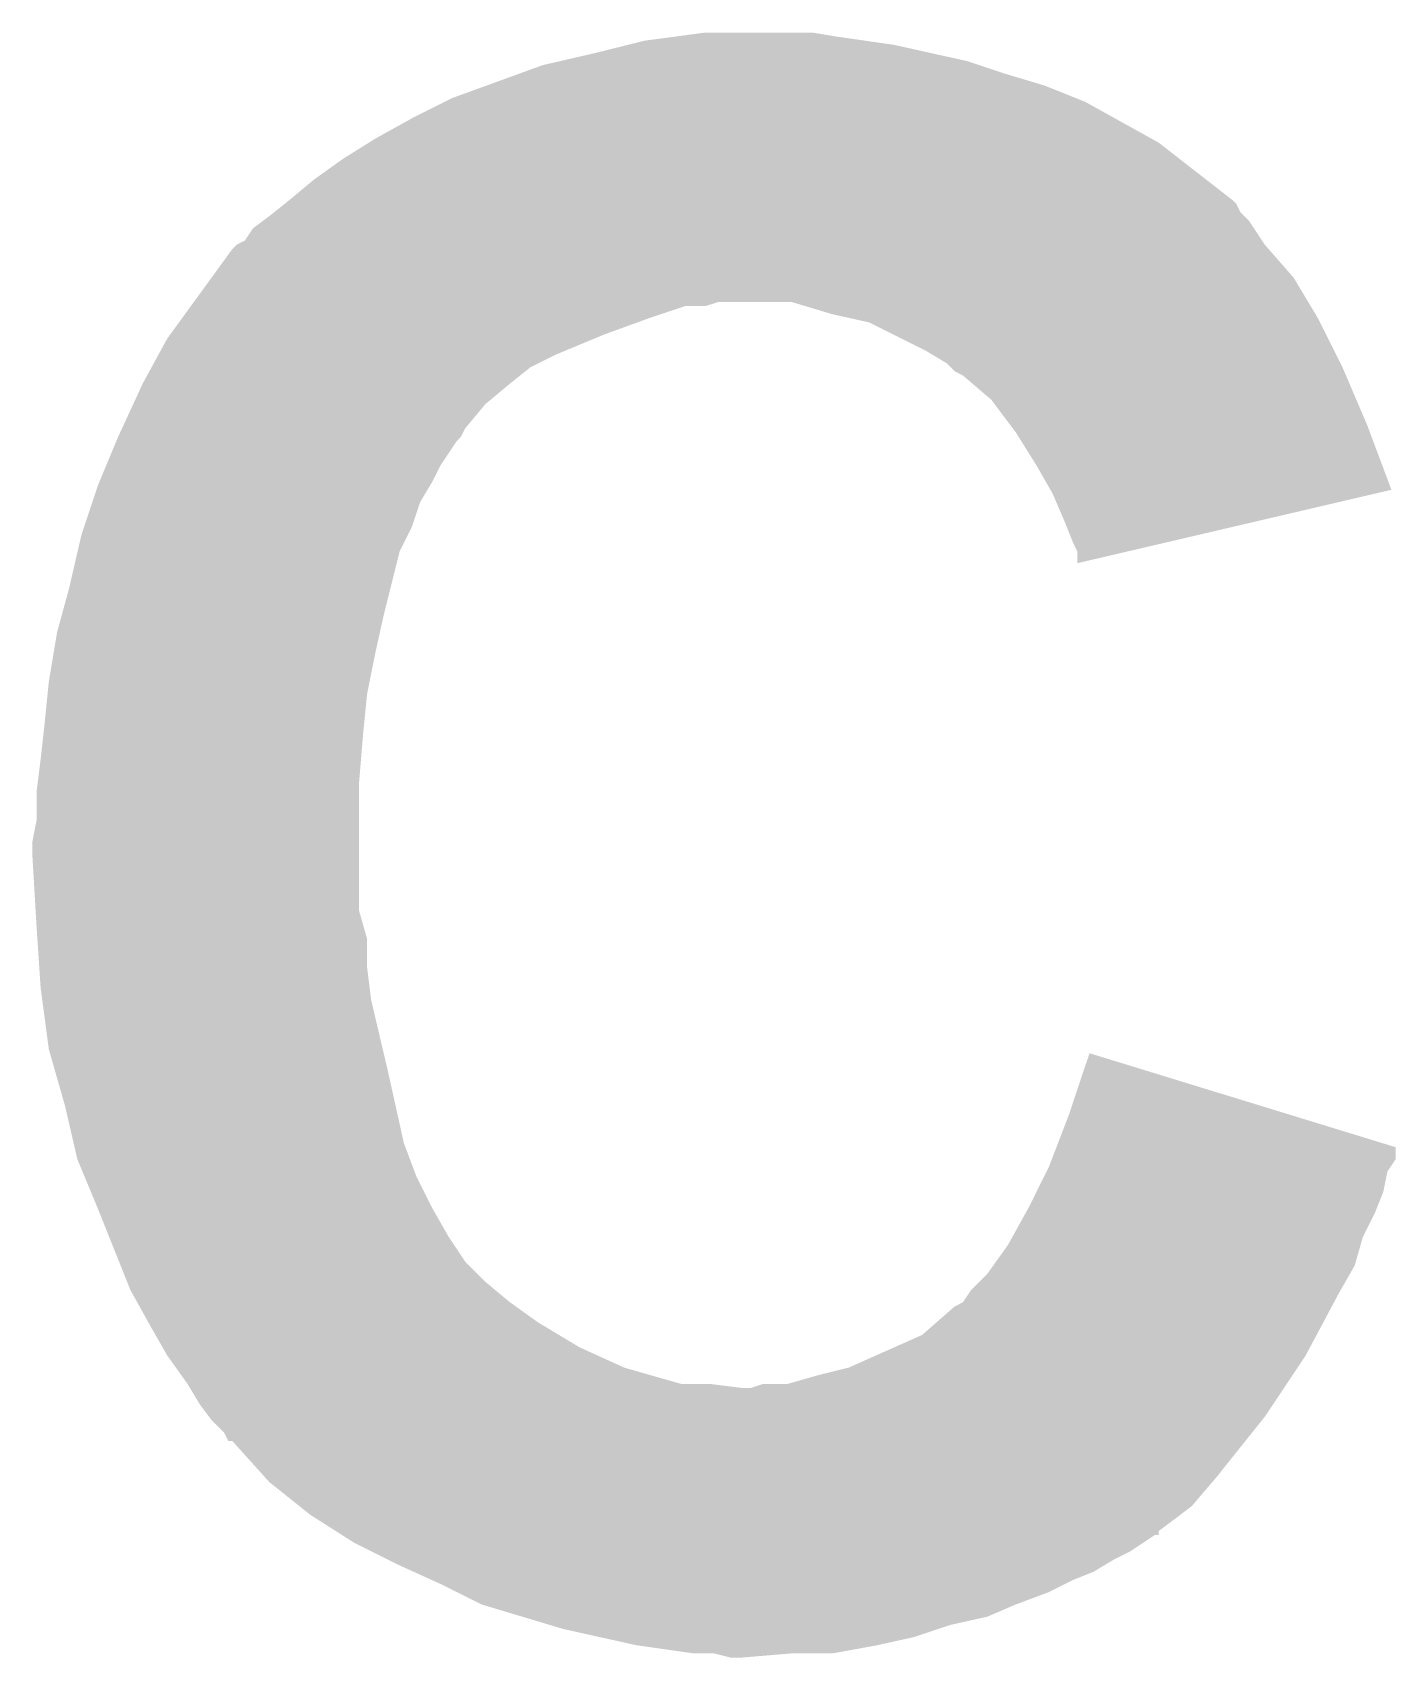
# Model space of a CAD drawing. Extents: x -1.3 to 24.2, y -3.9 to 53.4.
# Drawn here: x 7.823 to 8.672, y 12.682 to 13.693 of the extents above; entities that cross this region are included whole.
import ezdxf

# ---------------------------------------------------------------- set-up
doc = ezdxf.new("R2010")
doc.units = 0
doc.layers.add('LIGHT_RANGER_14CLICK_V101_GTO', color=9, linetype='CONTINUOUS')

msp = doc.modelspace()

# ---------------------------------------------------------------- linework, layer by layer
at = {"layer": 'LIGHT_RANGER_14CLICK_V101_GTO'}
for points in [[(8.19404, 13.68552), (8.204202, 13.68806), (8.359138, 13.68552), (8.34136, 13.68806)], [(8.204202, 13.68806), (8.223252, 13.6906), (8.34136, 13.68806), (8.32358, 13.6906)], [(8.223252, 13.6906), (8.242302, 13.69314), (8.32358, 13.6906), (8.308338, 13.69314)], [(8.151698, 13.675358), (8.17372, 13.68044), (8.40486, 13.675358), (8.381996, 13.68044)], [(8.17372, 13.68044), (8.19404, 13.68552), (8.381996, 13.68044), (8.359138, 13.68552)], [(8.105782, 13.660122), (8.126732, 13.66774), (8.45312, 13.660122), (8.42772, 13.66774)], [(8.126732, 13.66774), (8.140702, 13.67282), (8.42772, 13.66774), (8.412476, 13.67282)], [(8.140702, 13.67282), (8.151698, 13.675358), (8.412476, 13.67282), (8.40486, 13.675358)], [(8.084822, 13.6525), (8.105782, 13.660122), (8.472174, 13.6525), (8.45312, 13.660122)], [(8.05942, 13.6398), (8.07974, 13.64996), (8.496808, 13.6398), (8.478522, 13.64996)], [(8.07974, 13.64996), (8.084822, 13.6525), (8.478522, 13.64996), (8.472174, 13.6525)], [(8.03656, 13.627098), (8.05942, 13.6398), (8.51967, 13.627098), (8.496808, 13.6398)], [(8.01624, 13.6144), (8.032498, 13.62456), (8.5373, 13.6144), (8.524236, 13.62456)], [(8.032498, 13.62456), (8.03656, 13.627098), (8.524236, 13.62456), (8.51967, 13.627098)], [(7.99846, 13.6017), (8.01624, 13.6144), (8.55363, 13.6017), (8.5373, 13.6144)], [(7.98322, 13.589), (7.99846, 13.6017), (8.569958, 13.589), (8.55363, 13.6017)], [(7.98004, 13.586456), (7.983216, 13.588998), (8.572502, 13.586456), (8.56996, 13.588998)], [(7.983216, 13.588998), (7.98322, 13.589), (8.56996, 13.588998), (8.569958, 13.589)], [(7.967132, 13.5763), (7.97052, 13.57884), (8.58012, 13.5763), (8.577582, 13.57884)], [(7.97052, 13.57884), (7.973696, 13.581382), (8.577582, 13.57884), (8.575042, 13.581382)], [(7.973696, 13.581382), (7.98004, 13.586456), (8.575042, 13.581382), (8.572502, 13.586456)], [(7.955278, 13.563604), (7.960362, 13.571222), (8.588584, 13.563604), (8.583506, 13.571222)], [(7.960362, 13.571222), (7.967132, 13.5763), (8.583506, 13.571222), (8.58012, 13.5763)], [(7.934728, 13.540738), (7.947662, 13.55852), (8.608062, 13.540738), (8.592502, 13.55852)], [(7.947662, 13.55852), (7.9502, 13.561058), (8.592502, 13.55852), (8.59028, 13.561058)], [(7.9502, 13.561058), (7.950204, 13.561062), (8.59028, 13.561058), (8.590278, 13.561062)], [(7.950204, 13.561062), (7.955278, 13.563604), (8.590278, 13.561062), (8.588584, 13.563604)], [(7.923644, 13.5255), (7.934728, 13.540738), (8.617206, 13.5255), (8.608062, 13.540738)], [(7.916254, 13.51534), (7.921796, 13.522958), (8.20674, 13.51534), (8.229598, 13.522958)], [(7.921796, 13.52296), (7.923642, 13.525498), (8.242296, 13.52296), (8.249918, 13.525498)], [(7.921796, 13.522958), (7.921796, 13.52296), (8.229598, 13.522958), (8.242296, 13.52296)], [(7.923642, 13.525498), (7.923644, 13.5255), (8.249918, 13.525498), (8.295638, 13.5255)], [(8.321042, 13.51788), (8.295638, 13.5255), (8.621778, 13.51788), (8.617206, 13.5255)], [(8.332476, 13.51534), (8.321042, 13.51788), (8.6233, 13.51534), (8.621778, 13.51788)], [(7.908864, 13.50518), (7.916254, 13.51534), (8.178802, 13.50518), (8.20674, 13.51534)], [(8.343898, 13.512802), (8.332476, 13.51534), (8.62457, 13.512802), (8.6233, 13.51534)], [(8.37946, 13.49502), (8.343898, 13.512802), (8.63346, 13.49502), (8.62457, 13.512802)], [(7.901476, 13.49248), (7.90702, 13.502642), (8.14832, 13.49248), (8.17271, 13.502642)], [(7.90702, 13.502642), (7.908864, 13.50518), (8.17271, 13.502642), (8.178802, 13.50518)], [(7.89732, 13.48486), (7.901476, 13.49248), (8.133082, 13.48486), (8.14832, 13.49248)], [(8.392158, 13.487402), (8.37946, 13.49502), (8.63727, 13.487402), (8.63346, 13.49502)], [(8.394704, 13.48486), (8.392158, 13.487402), (8.63854, 13.48486), (8.63727, 13.487402)], [(7.89178, 13.4747), (7.89732, 13.48486), (8.12038, 13.4747), (8.133082, 13.48486)], [(8.397242, 13.482322), (8.394704, 13.48486), (8.639628, 13.482322), (8.63854, 13.48486)], [(8.402316, 13.479782), (8.397242, 13.482322), (8.640718, 13.479782), (8.639628, 13.482322)], [(8.4201, 13.464542), (8.402316, 13.479782), (8.647248, 13.464542), (8.640718, 13.479782)], [(7.885916, 13.461998), (7.89178, 13.4747), (8.105138, 13.461998), (8.12038, 13.4747)], [(7.878882, 13.446756), (7.885916, 13.461998), (8.092438, 13.446756), (8.105138, 13.461998)], [(8.43153, 13.4493), (8.4201, 13.464542), (8.65378, 13.4493), (8.647248, 13.464542)], [(7.87654, 13.441682), (7.878882, 13.446756), (8.089898, 13.441682), (8.092438, 13.446756)], [(8.43534, 13.444218), (8.43153, 13.4493), (8.655684, 13.444218), (8.65378, 13.4493)], [(7.86913, 13.423898), (7.87548, 13.43914), (8.0772, 13.423898), (8.08736, 13.43914)], [(7.87548, 13.43914), (7.87654, 13.44168), (8.08736, 13.43914), (8.089896, 13.44168)], [(7.87654, 13.44168), (7.87654, 13.441682), (8.089896, 13.44168), (8.089898, 13.441682)], [(8.44804, 13.4239), (8.43534, 13.444218), (8.663288, 13.4239), (8.655684, 13.444218)], [(7.864898, 13.413742), (7.86913, 13.423898), (8.07212, 13.413742), (8.0772, 13.423898)], [(8.456754, 13.408654), (8.44804, 13.4239), (8.668994, 13.408654), (8.663288, 13.4239)], [(7.860454, 13.401042), (7.86384, 13.411198), (8.0645, 13.401042), (8.070592, 13.411198)], [(7.86384, 13.411198), (7.864898, 13.413742), (8.070592, 13.411198), (8.07212, 13.413742)], [(8.4582, 13.406122), (8.456754, 13.408654), (8.658154, 13.406122), (8.668994, 13.408654)], [(8.46582, 13.38834), (8.4582, 13.406122), (8.582038, 13.38834), (8.658154, 13.406122)], [(7.855374, 13.3858), (7.860454, 13.401042), (8.05942, 13.3858), (8.0645, 13.401042)], [(7.85368, 13.380718), (7.855374, 13.3858), (8.056878, 13.380718), (8.05942, 13.3858)], [(8.4709, 13.37564), (8.46582, 13.38834), (8.527674, 13.37564), (8.582038, 13.38834)], [(7.851334, 13.370558), (7.85368, 13.380718), (8.051798, 13.370558), (8.056878, 13.380718)], [(8.473438, 13.370564), (8.4709, 13.37564), (8.505946, 13.370564), (8.527674, 13.37564)], [(7.84606, 13.3477), (7.851334, 13.370558), (8.046084, 13.3477), (8.051798, 13.370558)], [(8.47344, 13.36297), (8.473438, 13.370564), (8.47344, 13.36297), (8.505946, 13.370564)], [(7.84121, 13.32992), (7.84606, 13.3477), (8.04164, 13.32992), (8.046084, 13.3477)], [(7.83844, 13.319762), (7.84121, 13.32992), (8.039382, 13.319762), (8.04164, 13.32992)], [(7.836322, 13.30706), (7.83844, 13.319762), (8.03656, 13.30706), (8.039382, 13.319762)], [(7.83336, 13.28928), (7.836322, 13.30706), (8.033002, 13.28928), (8.03656, 13.30706)], [(7.832598, 13.281662), (7.83336, 13.28928), (8.03148, 13.281662), (8.033002, 13.28928)], [(7.83082, 13.26388), (7.832598, 13.281662), (8.0297, 13.26388), (8.03148, 13.281662)], [(7.829972, 13.25626), (7.83082, 13.26388), (8.02894, 13.25626), (8.0297, 13.26388)], [(7.82828, 13.24102), (7.829972, 13.25626), (8.027668, 13.24102), (8.02894, 13.25626)], [(7.826374, 13.225782), (7.82828, 13.24102), (8.0264, 13.225782), (8.027668, 13.24102)], [(7.82574, 13.2207), (7.826374, 13.225782), (8.0264, 13.2207), (8.0264, 13.225782)], [(7.82574, 13.202922), (7.82574, 13.2207), (8.0264, 13.202922), (8.0264, 13.2207)], [(7.8232, 13.190222), (7.82574, 13.202922), (8.0264, 13.190222), (8.0264, 13.202922)], [(7.8232, 13.180058), (7.8232, 13.190222), (8.0264, 13.180058), (8.0264, 13.190222)], [(7.825144, 13.147036), (7.8232, 13.180058), (8.0264, 13.147036), (8.0264, 13.180058)], [(7.82574, 13.13688), (7.825144, 13.147036), (8.029304, 13.13688), (8.0264, 13.147036)], [(7.82625, 13.129258), (7.82574, 13.13688), (8.03148, 13.129258), (8.029304, 13.13688)], [(7.827434, 13.11148), (7.82625, 13.129258), (8.03148, 13.11148), (8.03148, 13.129258)], [(7.82828, 13.09878), (7.827434, 13.11148), (8.033068, 13.09878), (8.03148, 13.11148)], [(7.829298, 13.09116), (7.82828, 13.09878), (8.03402, 13.09116), (8.033068, 13.09878)], [(7.83336, 13.060682), (7.829298, 13.09116), (8.041192, 13.060682), (8.03402, 13.09116)], [(7.83699, 13.04798), (7.83336, 13.060682), (8.04418, 13.04798), (8.041192, 13.060682)], [(8.46836, 13.020038), (8.481082, 13.058136), (8.605272, 13.020038), (8.481082, 13.058136)], [(7.84352, 13.02512), (7.83699, 13.04798), (8.049262, 13.02512), (8.04418, 13.04798)], [(7.848798, 13.002258), (7.84352, 13.02512), (8.054342, 13.002258), (8.049262, 13.02512)], [(8.460536, 12.999702), (8.46836, 13.020038), (8.67156, 12.999702), (8.605272, 13.020038)], [(7.85114, 12.992102), (7.848798, 13.002258), (8.05815, 12.992102), (8.054342, 13.002258)], [(7.855374, 12.98194), (7.85114, 12.992102), (8.06196, 12.98194), (8.05815, 12.992102)], [(8.45566, 12.98702), (8.45761, 12.992094), (8.668172, 12.98702), (8.671556, 12.992094)], [(8.45761, 12.992094), (8.460536, 12.999702), (8.671556, 12.992094), (8.67156, 12.999702)], [(7.86384, 12.961622), (7.855374, 12.98194), (8.07212, 12.961622), (8.06196, 12.98194)], [(8.448038, 12.971778), (8.45439, 12.98448), (8.663938, 12.971778), (8.666478, 12.98448)], [(8.45439, 12.98448), (8.45566, 12.98702), (8.666478, 12.98448), (8.668172, 12.98702)], [(8.44296, 12.96162), (8.448038, 12.971778), (8.659874, 12.96162), (8.663938, 12.971778)], [(7.86384, 12.96162), (7.86384, 12.961622), (8.072122, 12.96162), (8.07212, 12.961622)], [(7.870952, 12.94384), (7.86384, 12.96162), (8.08228, 12.94384), (8.072122, 12.96162)], [(8.441548, 12.95908), (8.44296, 12.96162), (8.65886, 12.95908), (8.659874, 12.96162)], [(8.433082, 12.943838), (8.441548, 12.95908), (8.651238, 12.943838), (8.65886, 12.95908)], [(7.87705, 12.928598), (7.870952, 12.94384), (8.092442, 12.928598), (8.08228, 12.94384)], [(8.430262, 12.93876), (8.433082, 12.943838), (8.649786, 12.93876), (8.651238, 12.943838)], [(8.421186, 12.926058), (8.430262, 12.93876), (8.64616, 12.926058), (8.649786, 12.93876)], [(7.882128, 12.9159), (7.87705, 12.928598), (8.10514, 12.9159), (8.092442, 12.928598)], [(8.407402, 12.910822), (8.41756, 12.92098), (8.637452, 12.910822), (8.643256, 12.92098)], [(8.41756, 12.92098), (8.421186, 12.926058), (8.643256, 12.92098), (8.64616, 12.926058)], [(7.88416, 12.91082), (7.882128, 12.9159), (8.111236, 12.91082), (8.10514, 12.9159)], [(7.888394, 12.9032), (7.88416, 12.91082), (8.12038, 12.9032), (8.111236, 12.91082)], [(8.405704, 12.90828), (8.407402, 12.910822), (8.636, 12.90828), (8.637452, 12.910822)], [(7.89545, 12.8905), (7.888394, 12.9032), (8.138158, 12.8905), (8.12038, 12.9032)], [(8.37692, 12.882882), (8.397244, 12.900662), (8.622454, 12.882882), (8.631936, 12.900662)], [(8.397244, 12.900662), (8.402318, 12.903204), (8.631936, 12.900662), (8.633292, 12.903204)], [(8.402318, 12.903204), (8.405704, 12.90828), (8.633292, 12.903204), (8.636, 12.90828)], [(7.89686, 12.88796), (7.89545, 12.8905), (8.142392, 12.88796), (8.138158, 12.8905)], [(7.904116, 12.87526), (7.89686, 12.88796), (8.163562, 12.87526), (8.142392, 12.88796)], [(8.348344, 12.87018), (8.37692, 12.882882), (8.61568, 12.87018), (8.622454, 12.882882)], [(7.907018, 12.87018), (7.904116, 12.87526), (8.174736, 12.87018), (8.163562, 12.87526)], [(7.912466, 12.862558), (7.907018, 12.87018), (8.1915, 12.862558), (8.174736, 12.87018)], [(8.331202, 12.86256), (8.348344, 12.87018), (8.6106, 12.86256), (8.61568, 12.87018)], [(7.919722, 12.8524), (7.912466, 12.862558), (8.227062, 12.8524), (8.1915, 12.862558)], [(8.31088, 12.85748), (8.331202, 12.86256), (8.607212, 12.85748), (8.6106, 12.86256)], [(7.921246, 12.84986), (7.919722, 12.8524), (8.265162, 12.84986), (8.24484, 12.8524)], [(7.927338, 12.839702), (7.921246, 12.84986), (8.59536, 12.839702), (8.602132, 12.84986)], [(8.265162, 12.84986), (8.270242, 12.849862), (8.602132, 12.84986), (8.602134, 12.849862)], [(8.270242, 12.849862), (8.277864, 12.8524), (8.602134, 12.849862), (8.603826, 12.8524)], [(8.293104, 12.8524), (8.31088, 12.85748), (8.603826, 12.8524), (8.607212, 12.85748)], [(7.933058, 12.83208), (7.927338, 12.839702), (8.59028, 12.83208), (8.59536, 12.839702)], [(7.93496, 12.829542), (7.933058, 12.83208), (8.588248, 12.829542), (8.59028, 12.83208)], [(7.942578, 12.821918), (7.93496, 12.829542), (8.58215, 12.821918), (8.588248, 12.829542)], [(7.945114, 12.816856), (7.942578, 12.821918), (8.5781, 12.816856), (8.58215, 12.821918)], [(7.947656, 12.81684), (7.945114, 12.816856), (8.578088, 12.81684), (8.5781, 12.816856)], [(7.968234, 12.79398), (7.947656, 12.81684), (8.5598, 12.79398), (8.578088, 12.81684)], [(7.97052, 12.79144), (7.968234, 12.79398), (8.557622, 12.79144), (8.5598, 12.79398)], [(7.989574, 12.776198), (7.97052, 12.79144), (8.544558, 12.776198), (8.557622, 12.79144)], [(7.99592, 12.77112), (7.989574, 12.776198), (8.53779, 12.77112), (8.544558, 12.776198)], [(8.011904, 12.76095), (7.99592, 12.77112), (8.52424, 12.76095), (8.53779, 12.77112)], [(8.01588, 12.75842), (8.011904, 12.76095), (8.524216, 12.75842), (8.52424, 12.76095)], [(8.015886, 12.758416), (8.01588, 12.75842), (8.521694, 12.758416), (8.524216, 12.75842)], [(8.02386, 12.753342), (8.015886, 12.758416), (8.514082, 12.753342), (8.521694, 12.758416)], [(8.034024, 12.74826), (8.02386, 12.753342), (8.506458, 12.74826), (8.514082, 12.753342)], [(8.044182, 12.74318), (8.034024, 12.74826), (8.496302, 12.74318), (8.506458, 12.74826)], [(8.04926, 12.74064), (8.044182, 12.74318), (8.492068, 12.74064), (8.496302, 12.74318)], [(8.060436, 12.73556), (8.04926, 12.74064), (8.483604, 12.73556), (8.492068, 12.74064)], [(8.071612, 12.73048), (8.060436, 12.73556), (8.4709, 12.73048), (8.483604, 12.73556)], [(8.0772, 12.72794), (8.071612, 12.73048), (8.46582, 12.72794), (8.4709, 12.73048)], [(8.08736, 12.72286), (8.0772, 12.72794), (8.45566, 12.72286), (8.46582, 12.72794)], [(8.1026, 12.71524), (8.08736, 12.72286), (8.43534, 12.71524), (8.45566, 12.72286)], [(8.128002, 12.70762), (8.1026, 12.71524), (8.417558, 12.70762), (8.43534, 12.71524)], [(8.144942, 12.702538), (8.128002, 12.70762), (8.3947, 12.702538), (8.417558, 12.70762)], [(8.153402, 12.7), (8.144942, 12.702538), (8.387082, 12.7), (8.3947, 12.702538)], [(8.176262, 12.69492), (8.153402, 12.7), (8.371838, 12.69492), (8.387082, 12.7)], [(8.199122, 12.68984), (8.176262, 12.69492), (8.34898, 12.68984), (8.371838, 12.69492)], [(8.23468, 12.68476), (8.199122, 12.68984), (8.321038, 12.68476), (8.34898, 12.68984)], [(8.257538, 12.68222), (8.247378, 12.68476), (8.265162, 12.68222), (8.29564, 12.68476)]]:
    msp.add_solid(points, dxfattribs=at)

doc.saveas('drawing.dxf')
